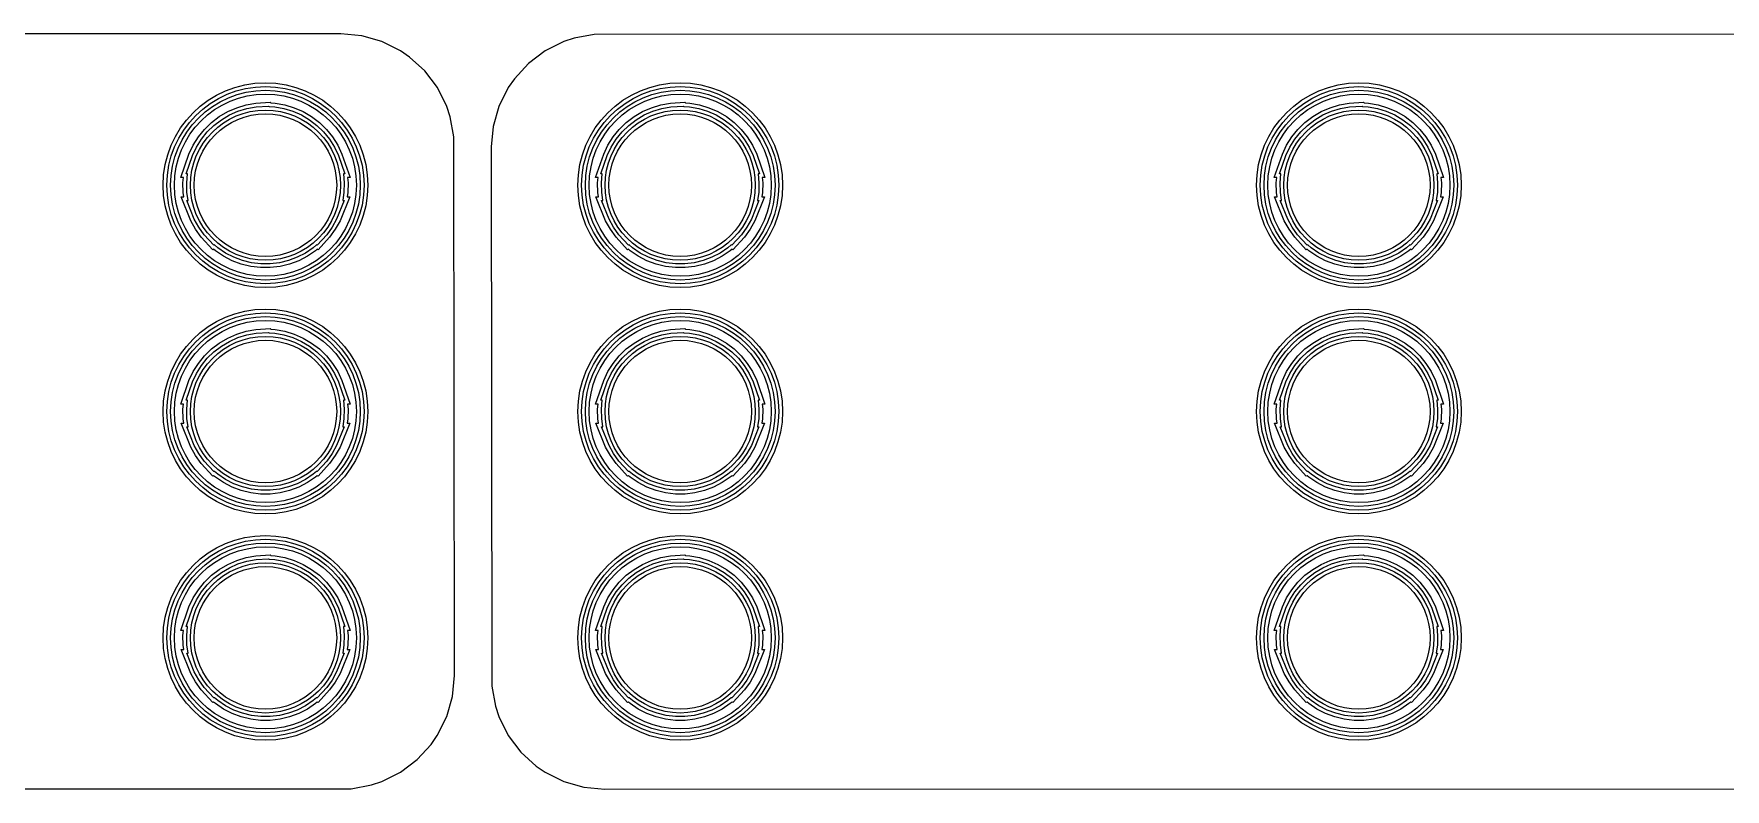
# Model space of a CAD drawing. Header units: millimetres. Extents: x -214 to 214, y -114 to 114.
# Drawn here: x -0.57 to 44.29, y 93.49 to 113.51 of the extents above; entities that cross this region are included whole.
import ezdxf

# ---------------------------------------------------------------- set-up
doc = ezdxf.new("R2010")
doc.units = ezdxf.units.MM
doc.layers.add('1', color=7, linetype='CONTINUOUS')

msp = doc.modelspace()

# ---------------------------------------------------------------- linework, layer by layer
at = {"layer": '1', "color": 0}
for p, q in [((7.573, 113.51), (-52.704, 113.497)), ((8.126, 113.458), (7.573, 113.51)), ((14.295, 113.497), (13.76, 113.398)), ((74.573, 113.51), (14.295, 113.497)), ((8.66, 113.306), (8.126, 113.458)), ((9.157, 113.058), (8.66, 113.306)), ((9.395, 112.896), (9.157, 113.058)), ((12.988, 113.059), (12.545, 112.725)), ((13.486, 113.306), (12.988, 113.059)), ((13.76, 113.398), (13.486, 113.306)), ((9.798, 112.527), (9.395, 112.896)), ((12.545, 112.725), (12.176, 112.322)), ((10.132, 112.084), (9.798, 112.527)), ((12.176, 112.322), (12.014, 112.084)), ((10.379, 111.586), (10.132, 112.084)), ((12.014, 112.084), (11.766, 111.587)), ((10.471, 111.312), (10.379, 111.586)), ((10.57, 110.777), (10.471, 111.312)), ((11.766, 111.587), (11.614, 111.053)), ((11.614, 111.053), (11.563, 110.514)), ((10.582, 96.499), (10.57, 110.777)), ((11.563, 110.514), (11.562, 110.513)), ((11.562, 110.513), (11.575, 96.222)), ((10.531, 95.946), (10.582, 96.499)), ((11.575, 96.222), (11.674, 95.687)), ((10.379, 95.412), (10.531, 95.946)), ((11.674, 95.687), (11.766, 95.413)), ((10.131, 94.915), (10.379, 95.412)), ((11.766, 95.413), (12.013, 94.915)), ((9.6, 94.274), (9.969, 94.677)), ((9.969, 94.677), (10.131, 94.915)), ((12.013, 94.915), (12.347, 94.472)), ((9.157, 93.94), (9.6, 94.274)), ((12.347, 94.472), (12.75, 94.103)), ((8.659, 93.693), (9.157, 93.94)), ((12.75, 94.103), (12.988, 93.941)), ((12.988, 93.941), (13.485, 93.693)), ((-52.427, 93.49), (7.85, 93.502)), ((7.85, 93.502), (8.385, 93.601)), ((8.385, 93.601), (8.659, 93.693)), ((13.485, 93.693), (14.019, 93.541)), ((14.019, 93.541), (14.571, 93.49)), ((14.571, 93.49), (74.85, 93.502))]:
    msp.add_line(p, q, dxfattribs=at)
at = {"layer": '1', "color": 1}
for p, q in [((4.142, 111.159), (4.348, 111.315)), ((4.348, 111.315), (4.572, 111.448)), ((4.404, 111.232), (4.618, 111.359)), ((4.572, 111.448), (4.81, 111.553)), ((4.618, 111.359), (4.844, 111.459)), ((4.81, 111.553), (5.059, 111.628)), ((4.844, 111.459), (5.082, 111.531)), ((5.059, 111.628), (5.314, 111.674)), ((5.082, 111.531), (5.326, 111.575)), ((5.314, 111.674), (5.696, 111.698)), ((5.326, 111.575), (5.657, 111.595)), ((5.657, 111.595), (5.667, 111.584)), ((5.667, 111.584), (5.819, 111.575)), ((5.696, 111.698), (5.713, 111.681)), ((5.713, 111.681), (5.831, 111.674)), ((5.819, 111.575), (6.063, 111.531)), ((5.831, 111.674), (6.086, 111.628)), ((6.063, 111.531), (6.301, 111.459)), ((6.086, 111.628), (6.335, 111.553)), ((6.301, 111.459), (6.527, 111.359)), ((6.335, 111.553), (6.573, 111.448)), ((6.527, 111.359), (6.741, 111.232)), ((6.573, 111.448), (6.797, 111.315)), ((6.797, 111.315), (7.003, 111.159)), ((15.142, 111.159), (15.348, 111.315)), ((15.348, 111.315), (15.572, 111.448)), ((15.404, 111.232), (15.618, 111.359)), ((15.572, 111.448), (15.81, 111.553)), ((15.618, 111.359), (15.844, 111.459)), ((15.81, 111.553), (16.059, 111.628)), ((15.844, 111.459), (16.082, 111.531)), ((16.059, 111.628), (16.314, 111.674)), ((16.082, 111.531), (16.326, 111.575)), ((16.314, 111.674), (16.696, 111.698)), ((16.326, 111.575), (16.657, 111.595)), ((16.657, 111.595), (16.667, 111.584)), ((16.667, 111.584), (16.819, 111.575)), ((16.696, 111.698), (16.713, 111.681)), ((16.713, 111.681), (16.831, 111.674)), ((16.819, 111.575), (17.063, 111.531)), ((16.831, 111.674), (17.086, 111.628)), ((17.063, 111.531), (17.301, 111.459)), ((17.086, 111.628), (17.335, 111.553)), ((17.301, 111.459), (17.527, 111.359)), ((17.335, 111.553), (17.573, 111.448)), ((17.527, 111.359), (17.741, 111.232)), ((17.573, 111.448), (17.797, 111.315)), ((17.797, 111.315), (18.003, 111.159)), ((33.142, 111.159), (33.348, 111.315)), ((33.348, 111.315), (33.572, 111.448)), ((33.404, 111.232), (33.618, 111.359)), ((33.572, 111.448), (33.81, 111.553)), ((33.618, 111.359), (33.844, 111.459)), ((33.81, 111.553), (34.059, 111.628)), ((33.844, 111.459), (34.082, 111.531)), ((34.059, 111.628), (34.314, 111.674)), ((34.082, 111.531), (34.326, 111.575)), ((34.314, 111.674), (34.696, 111.698)), ((34.326, 111.575), (34.657, 111.595)), ((34.657, 111.595), (34.667, 111.584)), ((34.667, 111.584), (34.819, 111.575)), ((34.696, 111.698), (34.713, 111.681)), ((34.713, 111.681), (34.831, 111.674)), ((34.819, 111.575), (35.063, 111.531)), ((34.831, 111.674), (35.086, 111.628)), ((35.063, 111.531), (35.301, 111.459)), ((35.086, 111.628), (35.335, 111.553)), ((35.301, 111.459), (35.527, 111.359)), ((35.335, 111.553), (35.573, 111.448)), ((35.527, 111.359), (35.741, 111.232)), ((35.573, 111.448), (35.797, 111.315)), ((35.797, 111.315), (36.003, 111.159)), ((3.793, 110.776), (3.956, 110.978)), ((3.874, 110.718), (4.03, 110.91)), ((3.956, 110.978), (4.142, 111.159)), ((4.03, 110.91), (4.207, 111.083)), ((4.207, 111.083), (4.404, 111.232)), ((6.741, 111.232), (6.938, 111.083)), ((6.938, 111.083), (7.115, 110.91)), ((7.003, 111.159), (7.189, 110.978)), ((7.115, 110.91), (7.271, 110.718)), ((7.189, 110.978), (7.352, 110.776)), ((14.793, 110.776), (14.956, 110.978)), ((14.874, 110.718), (15.03, 110.91)), ((14.956, 110.978), (15.142, 111.159)), ((15.03, 110.91), (15.207, 111.083)), ((15.207, 111.083), (15.404, 111.232)), ((17.741, 111.232), (17.938, 111.083)), ((17.938, 111.083), (18.115, 110.91)), ((18.003, 111.159), (18.189, 110.978)), ((18.115, 110.91), (18.271, 110.718)), ((18.189, 110.978), (18.352, 110.776)), ((32.793, 110.776), (32.956, 110.978)), ((32.874, 110.718), (33.03, 110.91)), ((32.956, 110.978), (33.142, 111.159)), ((33.03, 110.91), (33.207, 111.083)), ((33.207, 111.083), (33.404, 111.232)), ((35.741, 111.232), (35.938, 111.083)), ((35.938, 111.083), (36.115, 110.91)), ((36.003, 111.159), (36.189, 110.978)), ((36.115, 110.91), (36.271, 110.718)), ((36.189, 110.978), (36.352, 110.776)), ((3.543, 110.323), (3.655, 110.558)), ((3.635, 110.286), (3.743, 110.51)), ((3.655, 110.558), (3.793, 110.776)), ((3.743, 110.51), (3.874, 110.718)), ((7.271, 110.718), (7.402, 110.51)), ((7.352, 110.776), (7.49, 110.558)), ((7.402, 110.51), (7.51, 110.286)), ((7.49, 110.558), (7.602, 110.323)), ((14.543, 110.323), (14.655, 110.558)), ((14.635, 110.286), (14.743, 110.51)), ((14.655, 110.558), (14.793, 110.776)), ((14.743, 110.51), (14.874, 110.718)), ((18.271, 110.718), (18.402, 110.51)), ((18.352, 110.776), (18.49, 110.558)), ((18.402, 110.51), (18.51, 110.286)), ((18.49, 110.558), (18.602, 110.323)), ((32.543, 110.323), (32.655, 110.558)), ((32.635, 110.286), (32.743, 110.51)), ((32.655, 110.558), (32.793, 110.776)), ((32.743, 110.51), (32.874, 110.718)), ((36.271, 110.718), (36.402, 110.51)), ((36.352, 110.776), (36.49, 110.558)), ((36.402, 110.51), (36.51, 110.286)), ((36.49, 110.558), (36.602, 110.323)), ((3.33, 109.698), (3.543, 110.323)), ((3.47, 109.798), (3.635, 110.286)), ((7.51, 110.286), (7.675, 109.798)), ((7.602, 110.323), (7.815, 109.698)), ((14.33, 109.698), (14.543, 110.323)), ((14.47, 109.798), (14.635, 110.286)), ((18.51, 110.286), (18.675, 109.798)), ((18.602, 110.323), (18.815, 109.698)), ((32.33, 109.698), (32.543, 110.323)), ((32.47, 109.798), (32.635, 110.286)), ((36.51, 110.286), (36.675, 109.798)), ((36.602, 110.323), (36.815, 109.698)), ((3.395, 109.698), (3.33, 109.698)), ((3.383, 109.565), (3.395, 109.698)), ((3.391, 109.305), (3.383, 109.565)), ((3.504, 109.798), (3.47, 109.798)), ((3.483, 109.562), (3.504, 109.798)), ((3.49, 109.314), (3.483, 109.562)), ((7.675, 109.798), (7.641, 109.798)), ((7.641, 109.798), (7.662, 109.561)), ((7.662, 109.561), (7.655, 109.313)), ((7.815, 109.698), (7.75, 109.698)), ((7.75, 109.698), (7.762, 109.564)), ((7.762, 109.564), (7.754, 109.304)), ((14.395, 109.698), (14.33, 109.698)), ((14.383, 109.565), (14.395, 109.698)), ((14.391, 109.305), (14.383, 109.565)), ((14.504, 109.798), (14.47, 109.798)), ((14.483, 109.562), (14.504, 109.798)), ((14.49, 109.314), (14.483, 109.562)), ((18.675, 109.798), (18.641, 109.798)), ((18.641, 109.798), (18.662, 109.561)), ((18.662, 109.561), (18.655, 109.313)), ((18.815, 109.698), (18.75, 109.698)), ((18.75, 109.698), (18.762, 109.564)), ((18.762, 109.564), (18.754, 109.304)), ((32.395, 109.698), (32.33, 109.698)), ((32.383, 109.565), (32.395, 109.698)), ((32.391, 109.305), (32.383, 109.565)), ((32.504, 109.798), (32.47, 109.798)), ((32.483, 109.562), (32.504, 109.798)), ((32.49, 109.314), (32.483, 109.562)), ((36.675, 109.798), (36.641, 109.798)), ((36.641, 109.798), (36.662, 109.561)), ((36.662, 109.561), (36.655, 109.313)), ((36.815, 109.698), (36.75, 109.698)), ((36.75, 109.698), (36.762, 109.564)), ((36.762, 109.564), (36.754, 109.304)), ((3.595, 108.558), (3.337, 109.194)), ((3.337, 109.194), (3.407, 109.194)), ((3.407, 109.194), (3.391, 109.305)), ((3.685, 108.601), (3.485, 109.094)), ((3.485, 109.094), (3.523, 109.094)), ((3.523, 109.094), (3.49, 109.314)), ((7.66, 109.094), (7.46, 108.601)), ((7.808, 109.194), (7.55, 108.558)), ((7.655, 109.313), (7.622, 109.094)), ((7.622, 109.094), (7.66, 109.094)), ((7.754, 109.304), (7.738, 109.194)), ((7.738, 109.194), (7.808, 109.194)), ((14.595, 108.558), (14.337, 109.194)), ((14.337, 109.194), (14.407, 109.194)), ((14.407, 109.194), (14.391, 109.305)), ((14.685, 108.601), (14.485, 109.094)), ((14.485, 109.094), (14.523, 109.094)), ((14.523, 109.094), (14.49, 109.314)), ((18.66, 109.094), (18.46, 108.601)), ((18.808, 109.194), (18.55, 108.558)), ((18.655, 109.313), (18.622, 109.094)), ((18.622, 109.094), (18.66, 109.094)), ((18.754, 109.304), (18.738, 109.194)), ((18.738, 109.194), (18.808, 109.194)), ((32.595, 108.558), (32.337, 109.194)), ((32.337, 109.194), (32.407, 109.194)), ((32.407, 109.194), (32.391, 109.305)), ((32.685, 108.601), (32.485, 109.094)), ((32.485, 109.094), (32.523, 109.094)), ((32.523, 109.094), (32.49, 109.314)), ((36.66, 109.094), (36.46, 108.601)), ((36.808, 109.194), (36.55, 108.558)), ((36.655, 109.313), (36.622, 109.094)), ((36.622, 109.094), (36.66, 109.094)), ((36.754, 109.304), (36.738, 109.194)), ((36.738, 109.194), (36.808, 109.194)), ((3.804, 108.384), (3.685, 108.601)), ((7.46, 108.601), (7.339, 108.383)), ((14.804, 108.384), (14.685, 108.601)), ((18.46, 108.601), (18.339, 108.383)), ((32.804, 108.384), (32.685, 108.601)), ((36.46, 108.601), (36.339, 108.383)), ((3.72, 108.331), (3.595, 108.558)), ((3.87, 108.12), (3.72, 108.331)), ((3.948, 108.183), (3.804, 108.384)), ((4.173, 107.789), (3.87, 108.12)), ((4.201, 107.907), (3.948, 108.183)), ((7.196, 108.182), (6.944, 107.907)), ((7.274, 108.119), (6.972, 107.789)), ((7.339, 108.383), (7.196, 108.182)), ((7.424, 108.33), (7.274, 108.119)), ((7.55, 108.558), (7.424, 108.33)), ((14.72, 108.331), (14.595, 108.558)), ((14.87, 108.12), (14.72, 108.331)), ((14.948, 108.183), (14.804, 108.384)), ((15.173, 107.789), (14.87, 108.12)), ((15.201, 107.907), (14.948, 108.183)), ((18.196, 108.182), (17.944, 107.907)), ((18.274, 108.119), (17.972, 107.789)), ((18.339, 108.383), (18.196, 108.182)), ((18.424, 108.33), (18.274, 108.119)), ((18.55, 108.558), (18.424, 108.33)), ((32.72, 108.331), (32.595, 108.558)), ((32.87, 108.12), (32.72, 108.331)), ((32.948, 108.183), (32.804, 108.384)), ((33.173, 107.789), (32.87, 108.12)), ((33.201, 107.907), (32.948, 108.183)), ((36.196, 108.182), (35.944, 107.907)), ((36.274, 108.119), (35.972, 107.789)), ((36.339, 108.383), (36.196, 108.182)), ((36.424, 108.33), (36.274, 108.119)), ((36.55, 108.558), (36.424, 108.33)), ((4.198, 107.799), (4.173, 107.789)), ((4.245, 107.758), (4.198, 107.799)), ((4.218, 107.914), (4.201, 107.907)), ((4.306, 107.838), (4.218, 107.914)), ((4.458, 107.614), (4.245, 107.758)), ((4.509, 107.7), (4.306, 107.838)), ((4.731, 107.587), (4.509, 107.7)), ((6.636, 107.7), (6.414, 107.587)), ((6.839, 107.838), (6.636, 107.7)), ((6.9, 107.758), (6.687, 107.614)), ((6.927, 107.914), (6.839, 107.838)), ((6.947, 107.799), (6.9, 107.758)), ((6.944, 107.907), (6.927, 107.914)), ((6.972, 107.789), (6.947, 107.799)), ((15.198, 107.799), (15.173, 107.789)), ((15.245, 107.758), (15.198, 107.799)), ((15.218, 107.914), (15.201, 107.907)), ((15.306, 107.838), (15.218, 107.914)), ((15.458, 107.614), (15.245, 107.758)), ((15.509, 107.7), (15.306, 107.838)), ((15.731, 107.587), (15.509, 107.7)), ((17.636, 107.7), (17.414, 107.587)), ((17.839, 107.838), (17.636, 107.7)), ((17.9, 107.758), (17.687, 107.614)), ((17.927, 107.914), (17.839, 107.838)), ((17.947, 107.799), (17.9, 107.758)), ((17.944, 107.907), (17.927, 107.914)), ((17.972, 107.789), (17.947, 107.799)), ((33.198, 107.799), (33.173, 107.789)), ((33.245, 107.758), (33.198, 107.799)), ((33.218, 107.914), (33.201, 107.907)), ((33.306, 107.838), (33.218, 107.914)), ((33.458, 107.614), (33.245, 107.758)), ((33.509, 107.7), (33.306, 107.838)), ((33.731, 107.587), (33.509, 107.7)), ((35.636, 107.7), (35.414, 107.587)), ((35.839, 107.838), (35.636, 107.7)), ((35.9, 107.758), (35.687, 107.614)), ((35.927, 107.914), (35.839, 107.838)), ((35.947, 107.799), (35.9, 107.758)), ((35.944, 107.907), (35.927, 107.914)), ((35.972, 107.789), (35.947, 107.799)), ((4.691, 107.495), (4.458, 107.614)), ((4.932, 107.405), (4.691, 107.495)), ((4.961, 107.501), (4.731, 107.587)), ((5.185, 107.343), (4.932, 107.405)), ((5.203, 107.442), (4.961, 107.501)), ((5.444, 107.313), (5.185, 107.343)), ((5.449, 107.413), (5.203, 107.442)), ((5.701, 107.313), (5.444, 107.313)), ((5.696, 107.413), (5.449, 107.413)), ((5.942, 107.442), (5.696, 107.413)), ((5.96, 107.343), (5.701, 107.313)), ((6.184, 107.501), (5.942, 107.442)), ((6.213, 107.405), (5.96, 107.343)), ((6.414, 107.587), (6.184, 107.501)), ((6.454, 107.495), (6.213, 107.405)), ((6.687, 107.614), (6.454, 107.495)), ((15.691, 107.495), (15.458, 107.614)), ((15.932, 107.405), (15.691, 107.495)), ((15.961, 107.501), (15.731, 107.587)), ((16.185, 107.343), (15.932, 107.405)), ((16.203, 107.442), (15.961, 107.501)), ((16.444, 107.313), (16.185, 107.343)), ((16.449, 107.413), (16.203, 107.442)), ((16.701, 107.313), (16.444, 107.313)), ((16.696, 107.413), (16.449, 107.413)), ((16.942, 107.442), (16.696, 107.413)), ((16.96, 107.343), (16.701, 107.313)), ((17.184, 107.501), (16.942, 107.442)), ((17.213, 107.405), (16.96, 107.343)), ((17.414, 107.587), (17.184, 107.501)), ((17.454, 107.495), (17.213, 107.405)), ((17.687, 107.614), (17.454, 107.495)), ((33.691, 107.495), (33.458, 107.614)), ((33.932, 107.405), (33.691, 107.495)), ((33.961, 107.501), (33.731, 107.587)), ((34.185, 107.343), (33.932, 107.405)), ((34.203, 107.442), (33.961, 107.501)), ((34.444, 107.313), (34.185, 107.343)), ((34.449, 107.413), (34.203, 107.442)), ((34.701, 107.313), (34.444, 107.313)), ((34.696, 107.413), (34.449, 107.413)), ((34.942, 107.442), (34.696, 107.413)), ((34.96, 107.343), (34.701, 107.313)), ((35.184, 107.501), (34.942, 107.442)), ((35.213, 107.405), (34.96, 107.343)), ((35.414, 107.587), (35.184, 107.501)), ((35.454, 107.495), (35.213, 107.405)), ((35.687, 107.614), (35.454, 107.495)), ((4.348, 105.315), (4.572, 105.448)), ((4.572, 105.448), (4.81, 105.553)), ((4.618, 105.359), (4.844, 105.459)), ((4.81, 105.553), (5.059, 105.628)), ((4.844, 105.459), (5.082, 105.531)), ((5.059, 105.628), (5.314, 105.674)), ((5.082, 105.531), (5.326, 105.575)), ((5.314, 105.674), (5.696, 105.698)), ((5.326, 105.575), (5.657, 105.595)), ((5.657, 105.595), (5.667, 105.584)), ((5.667, 105.584), (5.819, 105.575)), ((5.696, 105.698), (5.713, 105.681)), ((5.713, 105.681), (5.831, 105.674)), ((5.819, 105.575), (6.063, 105.531)), ((5.831, 105.674), (6.086, 105.628)), ((6.063, 105.531), (6.301, 105.459)), ((6.086, 105.628), (6.335, 105.553)), ((6.301, 105.459), (6.527, 105.359)), ((6.335, 105.553), (6.573, 105.448)), ((6.573, 105.448), (6.797, 105.315)), ((15.348, 105.315), (15.572, 105.448)), ((15.572, 105.448), (15.81, 105.553)), ((15.618, 105.359), (15.844, 105.459)), ((15.81, 105.553), (16.059, 105.628)), ((15.844, 105.459), (16.082, 105.531)), ((16.059, 105.628), (16.314, 105.674)), ((16.082, 105.531), (16.326, 105.575)), ((16.314, 105.674), (16.696, 105.698)), ((16.326, 105.575), (16.657, 105.595)), ((16.657, 105.595), (16.667, 105.584)), ((16.667, 105.584), (16.819, 105.575)), ((16.696, 105.698), (16.713, 105.681)), ((16.713, 105.681), (16.831, 105.674)), ((16.819, 105.575), (17.063, 105.531)), ((16.831, 105.674), (17.086, 105.628)), ((17.063, 105.531), (17.301, 105.459)), ((17.086, 105.628), (17.335, 105.553)), ((17.301, 105.459), (17.527, 105.359)), ((17.335, 105.553), (17.573, 105.448)), ((17.573, 105.448), (17.797, 105.315)), ((33.348, 105.315), (33.572, 105.448)), ((33.572, 105.448), (33.81, 105.553)), ((33.618, 105.359), (33.844, 105.459)), ((33.81, 105.553), (34.059, 105.628)), ((33.844, 105.459), (34.082, 105.531)), ((34.059, 105.628), (34.314, 105.674)), ((34.082, 105.531), (34.326, 105.575)), ((34.314, 105.674), (34.697, 105.698)), ((34.326, 105.575), (34.658, 105.595)), ((34.658, 105.595), (34.669, 105.584)), ((34.669, 105.584), (34.819, 105.575)), ((34.697, 105.698), (34.714, 105.681)), ((34.714, 105.681), (34.831, 105.674)), ((34.819, 105.575), (35.063, 105.531)), ((34.831, 105.674), (35.086, 105.628)), ((35.063, 105.531), (35.301, 105.459)), ((35.086, 105.628), (35.335, 105.553)), ((35.301, 105.459), (35.527, 105.359)), ((35.335, 105.553), (35.573, 105.448)), ((35.573, 105.448), (35.797, 105.315)), ((3.793, 104.776), (3.956, 104.978)), ((3.956, 104.978), (4.142, 105.159)), ((4.03, 104.91), (4.207, 105.083)), ((4.142, 105.159), (4.348, 105.315)), ((4.207, 105.083), (4.404, 105.232)), ((4.404, 105.232), (4.618, 105.359)), ((6.527, 105.359), (6.741, 105.232)), ((6.741, 105.232), (6.938, 105.083)), ((6.797, 105.315), (7.003, 105.159)), ((6.938, 105.083), (7.115, 104.91)), ((7.003, 105.159), (7.189, 104.978)), ((7.189, 104.978), (7.352, 104.776)), ((14.793, 104.776), (14.956, 104.978)), ((14.956, 104.978), (15.142, 105.159)), ((15.03, 104.91), (15.207, 105.083)), ((15.142, 105.159), (15.348, 105.315)), ((15.207, 105.083), (15.404, 105.232)), ((15.404, 105.232), (15.618, 105.359)), ((17.527, 105.359), (17.741, 105.232)), ((17.741, 105.232), (17.938, 105.083)), ((17.797, 105.315), (18.003, 105.159)), ((17.938, 105.083), (18.115, 104.91)), ((18.003, 105.159), (18.189, 104.978)), ((18.189, 104.978), (18.352, 104.776)), ((32.793, 104.776), (32.956, 104.978)), ((32.956, 104.978), (33.142, 105.159)), ((33.03, 104.91), (33.207, 105.083)), ((33.142, 105.159), (33.348, 105.315)), ((33.207, 105.083), (33.404, 105.232)), ((33.404, 105.232), (33.618, 105.359)), ((35.527, 105.359), (35.741, 105.232)), ((35.741, 105.232), (35.938, 105.083)), ((35.797, 105.315), (36.003, 105.159)), ((35.938, 105.083), (36.115, 104.91)), ((36.003, 105.159), (36.189, 104.978)), ((36.189, 104.978), (36.352, 104.776)), ((3.543, 104.323), (3.655, 104.558)), ((3.655, 104.558), (3.793, 104.776)), ((3.743, 104.51), (3.874, 104.718)), ((3.874, 104.718), (4.03, 104.91)), ((7.115, 104.91), (7.271, 104.718)), ((7.271, 104.718), (7.402, 104.51)), ((7.352, 104.776), (7.49, 104.558)), ((7.49, 104.558), (7.602, 104.323)), ((14.543, 104.323), (14.655, 104.558)), ((14.655, 104.558), (14.793, 104.776)), ((14.743, 104.51), (14.874, 104.718)), ((14.874, 104.718), (15.03, 104.91)), ((18.115, 104.91), (18.271, 104.718)), ((18.271, 104.718), (18.402, 104.51)), ((18.352, 104.776), (18.49, 104.558)), ((18.49, 104.558), (18.602, 104.323)), ((32.543, 104.323), (32.655, 104.558)), ((32.655, 104.558), (32.793, 104.776)), ((32.743, 104.51), (32.874, 104.718)), ((32.874, 104.718), (33.03, 104.91)), ((36.115, 104.91), (36.271, 104.718)), ((36.271, 104.718), (36.402, 104.51)), ((36.352, 104.776), (36.49, 104.558)), ((36.49, 104.558), (36.602, 104.323)), ((3.33, 103.698), (3.543, 104.323)), ((3.47, 103.798), (3.635, 104.286)), ((3.635, 104.286), (3.743, 104.51)), ((7.402, 104.51), (7.51, 104.286)), ((7.51, 104.286), (7.675, 103.798)), ((7.602, 104.323), (7.815, 103.698)), ((14.33, 103.698), (14.543, 104.323)), ((14.47, 103.798), (14.635, 104.286)), ((14.635, 104.286), (14.743, 104.51)), ((18.402, 104.51), (18.51, 104.286)), ((18.51, 104.286), (18.675, 103.798)), ((18.602, 104.323), (18.815, 103.698)), ((32.33, 103.698), (32.543, 104.323)), ((32.47, 103.798), (32.635, 104.286)), ((32.635, 104.286), (32.743, 104.51)), ((36.402, 104.51), (36.51, 104.286)), ((36.51, 104.286), (36.675, 103.798)), ((36.602, 104.323), (36.815, 103.698)), ((3.395, 103.698), (3.33, 103.698)), ((3.383, 103.565), (3.395, 103.698)), ((3.504, 103.798), (3.47, 103.798)), ((3.483, 103.562), (3.504, 103.798)), ((7.675, 103.798), (7.641, 103.798)), ((7.641, 103.798), (7.662, 103.561)), ((7.815, 103.698), (7.75, 103.698)), ((7.75, 103.698), (7.762, 103.564)), ((14.395, 103.698), (14.33, 103.698)), ((14.383, 103.565), (14.395, 103.698)), ((14.504, 103.798), (14.47, 103.798)), ((14.483, 103.562), (14.504, 103.798)), ((18.675, 103.798), (18.641, 103.798)), ((18.641, 103.798), (18.662, 103.561)), ((18.815, 103.698), (18.75, 103.698)), ((18.75, 103.698), (18.762, 103.564)), ((32.395, 103.698), (32.33, 103.698)), ((32.383, 103.565), (32.395, 103.698)), ((32.504, 103.798), (32.47, 103.798)), ((32.483, 103.562), (32.504, 103.798)), ((36.675, 103.798), (36.641, 103.798)), ((36.641, 103.798), (36.662, 103.561)), ((36.815, 103.698), (36.75, 103.698)), ((36.75, 103.698), (36.762, 103.564)), ((3.595, 102.558), (3.337, 103.194)), ((3.337, 103.194), (3.407, 103.194)), ((3.391, 103.305), (3.383, 103.565)), ((3.407, 103.194), (3.391, 103.305)), ((3.49, 103.314), (3.483, 103.562)), ((3.523, 103.094), (3.49, 103.314)), ((7.808, 103.194), (7.55, 102.558)), ((7.655, 103.313), (7.622, 103.094)), ((7.662, 103.561), (7.655, 103.313)), ((7.754, 103.304), (7.738, 103.194)), ((7.738, 103.194), (7.808, 103.194)), ((7.762, 103.564), (7.754, 103.304)), ((14.595, 102.558), (14.337, 103.194)), ((14.337, 103.194), (14.407, 103.194)), ((14.391, 103.305), (14.383, 103.565)), ((14.407, 103.194), (14.391, 103.305)), ((14.49, 103.314), (14.483, 103.562)), ((14.523, 103.094), (14.49, 103.314)), ((18.808, 103.194), (18.55, 102.558)), ((18.655, 103.313), (18.622, 103.094)), ((18.662, 103.561), (18.655, 103.313)), ((18.754, 103.304), (18.738, 103.194)), ((18.738, 103.194), (18.808, 103.194)), ((18.762, 103.564), (18.754, 103.304)), ((32.595, 102.558), (32.337, 103.194)), ((32.337, 103.194), (32.407, 103.194)), ((32.391, 103.305), (32.383, 103.565)), ((32.407, 103.194), (32.391, 103.305)), ((32.49, 103.314), (32.483, 103.562)), ((32.523, 103.094), (32.49, 103.314)), ((36.808, 103.194), (36.55, 102.558)), ((36.655, 103.313), (36.622, 103.094)), ((36.662, 103.561), (36.655, 103.313)), ((36.754, 103.304), (36.738, 103.194)), ((36.738, 103.194), (36.808, 103.194)), ((36.762, 103.564), (36.754, 103.304)), ((3.685, 102.601), (3.485, 103.094)), ((3.485, 103.094), (3.523, 103.094)), ((7.66, 103.094), (7.46, 102.601)), ((7.622, 103.094), (7.66, 103.094)), ((14.685, 102.601), (14.485, 103.094)), ((14.485, 103.094), (14.523, 103.094)), ((18.66, 103.094), (18.46, 102.601)), ((18.622, 103.094), (18.66, 103.094)), ((32.685, 102.601), (32.485, 103.094)), ((32.485, 103.094), (32.523, 103.094)), ((36.66, 103.094), (36.46, 102.601)), ((36.622, 103.094), (36.66, 103.094)), ((3.72, 102.331), (3.595, 102.558)), ((3.804, 102.384), (3.685, 102.601)), ((3.87, 102.12), (3.72, 102.331)), ((3.948, 102.183), (3.804, 102.384)), ((7.339, 102.383), (7.196, 102.182)), ((7.424, 102.33), (7.274, 102.119)), ((7.46, 102.601), (7.339, 102.383)), ((7.55, 102.558), (7.424, 102.33)), ((14.72, 102.331), (14.595, 102.558)), ((14.804, 102.384), (14.685, 102.601)), ((14.87, 102.12), (14.72, 102.331)), ((14.948, 102.183), (14.804, 102.384)), ((18.339, 102.383), (18.196, 102.182)), ((18.424, 102.33), (18.274, 102.119)), ((18.46, 102.601), (18.339, 102.383)), ((18.55, 102.558), (18.424, 102.33)), ((32.72, 102.331), (32.595, 102.558)), ((32.804, 102.384), (32.685, 102.601)), ((32.87, 102.12), (32.72, 102.331)), ((32.948, 102.183), (32.804, 102.384)), ((36.339, 102.383), (36.196, 102.182)), ((36.424, 102.33), (36.274, 102.119)), ((36.46, 102.601), (36.339, 102.383)), ((36.55, 102.558), (36.424, 102.33)), ((4.173, 101.789), (3.87, 102.12)), ((4.201, 101.907), (3.948, 102.183)), ((4.218, 101.914), (4.201, 101.907)), ((4.306, 101.838), (4.218, 101.914)), ((4.509, 101.7), (4.306, 101.838)), ((6.839, 101.838), (6.636, 101.7)), ((6.927, 101.914), (6.839, 101.838)), ((6.944, 101.907), (6.927, 101.914)), ((7.196, 102.182), (6.944, 101.907)), ((7.274, 102.119), (6.972, 101.789)), ((15.173, 101.789), (14.87, 102.12)), ((15.201, 101.907), (14.948, 102.183)), ((15.218, 101.914), (15.201, 101.907)), ((15.306, 101.838), (15.218, 101.914)), ((15.509, 101.7), (15.306, 101.838)), ((17.839, 101.838), (17.636, 101.7)), ((17.927, 101.914), (17.839, 101.838)), ((17.944, 101.907), (17.927, 101.914)), ((18.196, 102.182), (17.944, 101.907)), ((18.274, 102.119), (17.972, 101.789)), ((33.173, 101.789), (32.87, 102.12)), ((33.201, 101.907), (32.948, 102.183)), ((33.218, 101.914), (33.201, 101.907)), ((33.306, 101.838), (33.218, 101.914)), ((33.509, 101.7), (33.306, 101.838)), ((35.839, 101.838), (35.636, 101.7)), ((35.927, 101.914), (35.839, 101.838)), ((35.944, 101.907), (35.927, 101.914)), ((36.196, 102.182), (35.944, 101.907)), ((36.274, 102.119), (35.972, 101.789)), ((4.198, 101.799), (4.173, 101.789)), ((4.245, 101.758), (4.198, 101.799)), ((4.458, 101.614), (4.245, 101.758)), ((4.691, 101.495), (4.458, 101.614)), ((4.731, 101.587), (4.509, 101.7)), ((4.932, 101.405), (4.691, 101.495)), ((4.961, 101.501), (4.731, 101.587)), ((5.185, 101.343), (4.932, 101.405)), ((5.203, 101.442), (4.961, 101.501)), ((5.449, 101.413), (5.203, 101.442)), ((5.696, 101.413), (5.449, 101.413)), ((5.942, 101.442), (5.696, 101.413)), ((6.184, 101.501), (5.942, 101.442)), ((6.213, 101.405), (5.96, 101.343)), ((6.414, 101.587), (6.184, 101.501)), ((6.454, 101.495), (6.213, 101.405)), ((6.636, 101.7), (6.414, 101.587)), ((6.687, 101.614), (6.454, 101.495)), ((6.9, 101.758), (6.687, 101.614)), ((6.947, 101.799), (6.9, 101.758)), ((6.972, 101.789), (6.947, 101.799)), ((15.198, 101.799), (15.173, 101.789)), ((15.245, 101.758), (15.198, 101.799)), ((15.458, 101.614), (15.245, 101.758)), ((15.691, 101.495), (15.458, 101.614)), ((15.731, 101.587), (15.509, 101.7)), ((15.932, 101.405), (15.691, 101.495)), ((15.961, 101.501), (15.731, 101.587)), ((16.185, 101.343), (15.932, 101.405)), ((16.203, 101.442), (15.961, 101.501)), ((16.449, 101.413), (16.203, 101.442)), ((16.696, 101.413), (16.449, 101.413)), ((16.942, 101.442), (16.696, 101.413)), ((17.184, 101.501), (16.942, 101.442)), ((17.213, 101.405), (16.96, 101.343)), ((17.414, 101.587), (17.184, 101.501)), ((17.454, 101.495), (17.213, 101.405)), ((17.636, 101.7), (17.414, 101.587)), ((17.687, 101.614), (17.454, 101.495)), ((17.9, 101.758), (17.687, 101.614)), ((17.947, 101.799), (17.9, 101.758)), ((17.972, 101.789), (17.947, 101.799)), ((33.198, 101.799), (33.173, 101.789)), ((33.245, 101.758), (33.198, 101.799)), ((33.458, 101.614), (33.245, 101.758)), ((33.691, 101.495), (33.458, 101.614)), ((33.731, 101.587), (33.509, 101.7)), ((33.932, 101.405), (33.691, 101.495)), ((33.961, 101.501), (33.731, 101.587)), ((34.185, 101.343), (33.932, 101.405)), ((34.203, 101.442), (33.961, 101.501)), ((34.449, 101.413), (34.203, 101.442)), ((34.696, 101.413), (34.449, 101.413)), ((34.942, 101.442), (34.696, 101.413)), ((35.184, 101.501), (34.942, 101.442)), ((35.213, 101.405), (34.96, 101.343)), ((35.414, 101.587), (35.184, 101.501)), ((35.454, 101.495), (35.213, 101.405)), ((35.636, 101.7), (35.414, 101.587)), ((35.687, 101.614), (35.454, 101.495)), ((35.9, 101.758), (35.687, 101.614)), ((35.947, 101.799), (35.9, 101.758)), ((35.972, 101.789), (35.947, 101.799)), ((5.444, 101.313), (5.185, 101.343)), ((5.701, 101.313), (5.444, 101.313)), ((5.96, 101.343), (5.701, 101.313)), ((16.444, 101.313), (16.185, 101.343)), ((16.701, 101.313), (16.444, 101.313)), ((16.96, 101.343), (16.701, 101.313)), ((34.444, 101.313), (34.185, 101.343)), ((34.701, 101.313), (34.444, 101.313)), ((34.96, 101.343), (34.701, 101.313)), ((4.81, 99.553), (5.059, 99.628)), ((5.059, 99.628), (5.314, 99.674)), ((5.314, 99.674), (5.696, 99.698)), ((5.326, 99.575), (5.657, 99.595)), ((5.657, 99.595), (5.667, 99.584)), ((5.696, 99.698), (5.713, 99.681)), ((5.713, 99.681), (5.831, 99.674)), ((5.831, 99.674), (6.086, 99.628)), ((6.086, 99.628), (6.335, 99.553)), ((15.81, 99.553), (16.059, 99.628)), ((16.059, 99.628), (16.314, 99.674)), ((16.314, 99.674), (16.696, 99.698)), ((16.326, 99.575), (16.657, 99.595)), ((16.657, 99.595), (16.667, 99.584)), ((16.696, 99.698), (16.713, 99.681)), ((16.713, 99.681), (16.831, 99.674)), ((16.831, 99.674), (17.086, 99.628)), ((17.086, 99.628), (17.335, 99.553)), ((33.81, 99.553), (34.059, 99.628)), ((34.059, 99.628), (34.314, 99.674)), ((34.314, 99.674), (34.697, 99.698)), ((34.326, 99.575), (34.658, 99.595)), ((34.658, 99.595), (34.669, 99.584)), ((34.697, 99.698), (34.714, 99.681)), ((34.714, 99.681), (34.831, 99.674)), ((34.831, 99.674), (35.086, 99.628)), ((35.086, 99.628), (35.335, 99.553)), ((3.956, 98.978), (4.142, 99.159)), ((4.142, 99.159), (4.348, 99.315)), ((4.207, 99.083), (4.404, 99.232)), ((4.348, 99.315), (4.572, 99.448)), ((4.404, 99.232), (4.618, 99.359)), ((4.572, 99.448), (4.81, 99.553)), ((4.618, 99.359), (4.844, 99.459)), ((4.844, 99.459), (5.082, 99.531)), ((5.082, 99.531), (5.326, 99.575)), ((5.667, 99.584), (5.819, 99.575)), ((5.819, 99.575), (6.063, 99.531)), ((6.063, 99.531), (6.301, 99.459)), ((6.301, 99.459), (6.527, 99.359)), ((6.335, 99.553), (6.573, 99.448)), ((6.527, 99.359), (6.741, 99.232)), ((6.573, 99.448), (6.797, 99.315)), ((6.741, 99.232), (6.938, 99.083)), ((6.797, 99.315), (7.003, 99.159)), ((7.003, 99.159), (7.189, 98.978)), ((14.956, 98.978), (15.142, 99.159)), ((15.142, 99.159), (15.348, 99.315)), ((15.207, 99.083), (15.404, 99.232)), ((15.348, 99.315), (15.572, 99.448)), ((15.404, 99.232), (15.618, 99.359)), ((15.572, 99.448), (15.81, 99.553)), ((15.618, 99.359), (15.844, 99.459)), ((15.844, 99.459), (16.082, 99.531)), ((16.082, 99.531), (16.326, 99.575)), ((16.667, 99.584), (16.819, 99.575)), ((16.819, 99.575), (17.063, 99.531)), ((17.063, 99.531), (17.301, 99.459)), ((17.301, 99.459), (17.527, 99.359)), ((17.335, 99.553), (17.573, 99.448)), ((17.527, 99.359), (17.741, 99.232)), ((17.573, 99.448), (17.797, 99.315)), ((17.741, 99.232), (17.938, 99.083)), ((17.797, 99.315), (18.003, 99.159)), ((18.003, 99.159), (18.189, 98.978)), ((32.956, 98.978), (33.142, 99.159)), ((33.142, 99.159), (33.348, 99.315)), ((33.207, 99.083), (33.404, 99.232)), ((33.348, 99.315), (33.572, 99.448)), ((33.404, 99.232), (33.618, 99.359)), ((33.572, 99.448), (33.81, 99.553)), ((33.618, 99.359), (33.844, 99.459)), ((33.844, 99.459), (34.082, 99.531)), ((34.082, 99.531), (34.326, 99.575)), ((34.669, 99.584), (34.819, 99.575)), ((34.819, 99.575), (35.063, 99.531)), ((35.063, 99.531), (35.301, 99.459)), ((35.301, 99.459), (35.527, 99.359)), ((35.335, 99.553), (35.573, 99.448)), ((35.527, 99.359), (35.741, 99.232)), ((35.573, 99.448), (35.797, 99.315)), ((35.741, 99.232), (35.938, 99.083)), ((35.797, 99.315), (36.003, 99.159)), ((36.003, 99.159), (36.189, 98.978)), ((3.655, 98.558), (3.793, 98.776)), ((3.743, 98.51), (3.874, 98.718)), ((3.793, 98.776), (3.956, 98.978)), ((3.874, 98.718), (4.03, 98.91)), ((4.03, 98.91), (4.207, 99.083)), ((6.938, 99.083), (7.115, 98.91)), ((7.115, 98.91), (7.271, 98.718)), ((7.189, 98.978), (7.352, 98.776)), ((7.271, 98.718), (7.402, 98.51)), ((7.352, 98.776), (7.49, 98.558)), ((14.655, 98.558), (14.793, 98.776)), ((14.743, 98.51), (14.874, 98.718)), ((14.793, 98.776), (14.956, 98.978)), ((14.874, 98.718), (15.03, 98.91)), ((15.03, 98.91), (15.207, 99.083)), ((17.938, 99.083), (18.115, 98.91)), ((18.115, 98.91), (18.271, 98.718)), ((18.189, 98.978), (18.352, 98.776)), ((18.271, 98.718), (18.402, 98.51)), ((18.352, 98.776), (18.49, 98.558)), ((32.655, 98.558), (32.793, 98.776)), ((32.743, 98.51), (32.874, 98.718)), ((32.793, 98.776), (32.956, 98.978)), ((32.874, 98.718), (33.03, 98.91)), ((33.03, 98.91), (33.207, 99.083)), ((35.938, 99.083), (36.115, 98.91)), ((36.115, 98.91), (36.271, 98.718)), ((36.189, 98.978), (36.352, 98.776)), ((36.271, 98.718), (36.402, 98.51)), ((36.352, 98.776), (36.49, 98.558)), ((3.33, 97.698), (3.543, 98.323)), ((3.47, 97.798), (3.635, 98.286)), ((3.543, 98.323), (3.655, 98.558)), ((3.635, 98.286), (3.743, 98.51)), ((7.402, 98.51), (7.51, 98.286)), ((7.49, 98.558), (7.602, 98.323)), ((7.51, 98.286), (7.675, 97.798)), ((7.602, 98.323), (7.815, 97.698)), ((14.33, 97.698), (14.543, 98.323)), ((14.47, 97.798), (14.635, 98.286)), ((14.543, 98.323), (14.655, 98.558)), ((14.635, 98.286), (14.743, 98.51)), ((18.402, 98.51), (18.51, 98.286)), ((18.49, 98.558), (18.602, 98.323)), ((18.51, 98.286), (18.675, 97.798)), ((18.602, 98.323), (18.815, 97.698)), ((32.33, 97.698), (32.543, 98.323)), ((32.47, 97.798), (32.635, 98.286)), ((32.543, 98.323), (32.655, 98.558)), ((32.635, 98.286), (32.743, 98.51)), ((36.402, 98.51), (36.51, 98.286)), ((36.49, 98.558), (36.602, 98.323)), ((36.51, 98.286), (36.675, 97.798)), ((36.602, 98.323), (36.815, 97.698)), ((3.504, 97.798), (3.47, 97.798)), ((3.483, 97.562), (3.504, 97.798)), ((7.675, 97.798), (7.641, 97.798)), ((7.641, 97.798), (7.662, 97.561)), ((14.504, 97.798), (14.47, 97.798)), ((14.483, 97.562), (14.504, 97.798)), ((18.675, 97.798), (18.641, 97.798)), ((18.641, 97.798), (18.662, 97.561)), ((32.504, 97.798), (32.47, 97.798)), ((32.483, 97.562), (32.504, 97.798)), ((36.675, 97.798), (36.641, 97.798)), ((36.641, 97.798), (36.662, 97.561)), ((3.395, 97.698), (3.33, 97.698)), ((3.383, 97.565), (3.395, 97.698)), ((3.391, 97.305), (3.383, 97.565)), ((3.49, 97.314), (3.483, 97.562)), ((7.662, 97.561), (7.655, 97.313)), ((7.815, 97.698), (7.75, 97.698)), ((7.75, 97.698), (7.762, 97.564)), ((7.762, 97.564), (7.754, 97.304)), ((14.395, 97.698), (14.33, 97.698)), ((14.383, 97.565), (14.395, 97.698)), ((14.391, 97.305), (14.383, 97.565)), ((14.49, 97.314), (14.483, 97.562)), ((18.662, 97.561), (18.655, 97.313)), ((18.815, 97.698), (18.75, 97.698)), ((18.75, 97.698), (18.762, 97.564)), ((18.762, 97.564), (18.754, 97.304)), ((32.395, 97.698), (32.33, 97.698)), ((32.383, 97.565), (32.395, 97.698)), ((32.391, 97.305), (32.383, 97.565)), ((32.49, 97.314), (32.483, 97.562)), ((36.662, 97.561), (36.655, 97.313)), ((36.815, 97.698), (36.75, 97.698)), ((36.75, 97.698), (36.762, 97.564)), ((36.762, 97.564), (36.754, 97.304)), ((3.595, 96.558), (3.337, 97.194)), ((3.337, 97.194), (3.407, 97.194)), ((3.407, 97.194), (3.391, 97.305)), ((3.685, 96.601), (3.485, 97.094)), ((3.485, 97.094), (3.523, 97.094)), ((3.523, 97.094), (3.49, 97.314)), ((7.66, 97.094), (7.46, 96.601)), ((7.808, 97.194), (7.55, 96.558)), ((7.655, 97.313), (7.622, 97.094)), ((7.622, 97.094), (7.66, 97.094)), ((7.754, 97.304), (7.738, 97.194)), ((7.738, 97.194), (7.808, 97.194)), ((14.595, 96.558), (14.337, 97.194)), ((14.337, 97.194), (14.407, 97.194)), ((14.407, 97.194), (14.391, 97.305)), ((14.685, 96.601), (14.485, 97.094)), ((14.485, 97.094), (14.523, 97.094)), ((14.523, 97.094), (14.49, 97.314)), ((18.66, 97.094), (18.46, 96.601)), ((18.808, 97.194), (18.55, 96.558)), ((18.655, 97.313), (18.622, 97.094)), ((18.622, 97.094), (18.66, 97.094)), ((18.754, 97.304), (18.738, 97.194)), ((18.738, 97.194), (18.808, 97.194)), ((32.595, 96.558), (32.337, 97.194)), ((32.337, 97.194), (32.407, 97.194)), ((32.407, 97.194), (32.391, 97.305)), ((32.685, 96.601), (32.485, 97.094)), ((32.485, 97.094), (32.523, 97.094)), ((32.523, 97.094), (32.49, 97.314)), ((36.66, 97.094), (36.46, 96.601)), ((36.808, 97.194), (36.55, 96.558)), ((36.655, 97.313), (36.622, 97.094)), ((36.622, 97.094), (36.66, 97.094)), ((36.754, 97.304), (36.738, 97.194)), ((36.738, 97.194), (36.808, 97.194)), ((3.72, 96.331), (3.595, 96.558)), ((3.804, 96.384), (3.685, 96.601)), ((7.46, 96.601), (7.339, 96.383)), ((7.55, 96.558), (7.424, 96.33)), ((14.72, 96.331), (14.595, 96.558)), ((14.804, 96.384), (14.685, 96.601)), ((18.46, 96.601), (18.339, 96.383)), ((18.55, 96.558), (18.424, 96.33)), ((32.72, 96.331), (32.595, 96.558)), ((32.804, 96.384), (32.685, 96.601)), ((36.46, 96.601), (36.339, 96.383)), ((36.55, 96.558), (36.424, 96.33)), ((3.87, 96.12), (3.72, 96.331)), ((3.948, 96.183), (3.804, 96.384)), ((4.173, 95.789), (3.87, 96.12)), ((4.201, 95.907), (3.948, 96.183)), ((7.196, 96.182), (6.944, 95.907)), ((7.274, 96.119), (6.972, 95.789)), ((7.339, 96.383), (7.196, 96.182)), ((7.424, 96.33), (7.274, 96.119)), ((14.87, 96.12), (14.72, 96.331)), ((14.948, 96.183), (14.804, 96.384)), ((15.173, 95.789), (14.87, 96.12)), ((15.201, 95.907), (14.948, 96.183)), ((18.196, 96.182), (17.944, 95.907)), ((18.274, 96.119), (17.972, 95.789)), ((18.339, 96.383), (18.196, 96.182)), ((18.424, 96.33), (18.274, 96.119)), ((32.87, 96.12), (32.72, 96.331)), ((32.948, 96.183), (32.804, 96.384)), ((33.173, 95.789), (32.87, 96.12)), ((33.201, 95.907), (32.948, 96.183)), ((36.196, 96.182), (35.944, 95.907)), ((36.274, 96.119), (35.972, 95.789)), ((36.339, 96.383), (36.196, 96.182)), ((36.424, 96.33), (36.274, 96.119)), ((4.198, 95.799), (4.173, 95.789)), ((4.245, 95.758), (4.198, 95.799)), ((4.218, 95.914), (4.201, 95.907)), ((4.306, 95.838), (4.218, 95.914)), ((4.458, 95.614), (4.245, 95.758)), ((4.509, 95.7), (4.306, 95.838)), ((4.691, 95.495), (4.458, 95.614)), ((4.731, 95.587), (4.509, 95.7)), ((4.961, 95.501), (4.731, 95.587)), ((6.414, 95.587), (6.184, 95.501)), ((6.636, 95.7), (6.414, 95.587)), ((6.687, 95.614), (6.454, 95.495)), ((6.839, 95.838), (6.636, 95.7)), ((6.9, 95.758), (6.687, 95.614)), ((6.927, 95.914), (6.839, 95.838)), ((6.947, 95.799), (6.9, 95.758)), ((6.944, 95.907), (6.927, 95.914)), ((6.972, 95.789), (6.947, 95.799)), ((15.198, 95.799), (15.173, 95.789)), ((15.245, 95.758), (15.198, 95.799)), ((15.218, 95.914), (15.201, 95.907)), ((15.306, 95.838), (15.218, 95.914)), ((15.458, 95.614), (15.245, 95.758)), ((15.509, 95.7), (15.306, 95.838)), ((15.691, 95.495), (15.458, 95.614)), ((15.731, 95.587), (15.509, 95.7)), ((15.961, 95.501), (15.731, 95.587)), ((17.414, 95.587), (17.184, 95.501)), ((17.636, 95.7), (17.414, 95.587)), ((17.687, 95.614), (17.454, 95.495)), ((17.839, 95.838), (17.636, 95.7)), ((17.9, 95.758), (17.687, 95.614)), ((17.927, 95.914), (17.839, 95.838)), ((17.947, 95.799), (17.9, 95.758)), ((17.944, 95.907), (17.927, 95.914)), ((17.972, 95.789), (17.947, 95.799)), ((33.198, 95.799), (33.173, 95.789)), ((33.245, 95.758), (33.198, 95.799)), ((33.218, 95.914), (33.201, 95.907)), ((33.306, 95.838), (33.218, 95.914)), ((33.458, 95.614), (33.245, 95.758)), ((33.509, 95.7), (33.306, 95.838)), ((33.691, 95.495), (33.458, 95.614)), ((33.731, 95.587), (33.509, 95.7)), ((33.961, 95.501), (33.731, 95.587)), ((35.414, 95.587), (35.184, 95.501)), ((35.636, 95.7), (35.414, 95.587)), ((35.687, 95.614), (35.454, 95.495)), ((35.839, 95.838), (35.636, 95.7)), ((35.9, 95.758), (35.687, 95.614)), ((35.927, 95.914), (35.839, 95.838)), ((35.947, 95.799), (35.9, 95.758)), ((35.944, 95.907), (35.927, 95.914)), ((35.972, 95.789), (35.947, 95.799)), ((4.932, 95.405), (4.691, 95.495)), ((5.185, 95.343), (4.932, 95.405)), ((5.203, 95.442), (4.961, 95.501)), ((5.444, 95.313), (5.185, 95.343)), ((5.449, 95.413), (5.203, 95.442)), ((5.701, 95.313), (5.444, 95.313)), ((5.696, 95.413), (5.449, 95.413)), ((5.942, 95.442), (5.696, 95.413)), ((5.96, 95.343), (5.701, 95.313)), ((6.184, 95.501), (5.942, 95.442)), ((6.213, 95.405), (5.96, 95.343)), ((6.454, 95.495), (6.213, 95.405)), ((15.932, 95.405), (15.691, 95.495)), ((16.185, 95.343), (15.932, 95.405)), ((16.203, 95.442), (15.961, 95.501)), ((16.444, 95.313), (16.185, 95.343)), ((16.449, 95.413), (16.203, 95.442)), ((16.701, 95.313), (16.444, 95.313)), ((16.696, 95.413), (16.449, 95.413)), ((16.942, 95.442), (16.696, 95.413)), ((16.96, 95.343), (16.701, 95.313)), ((17.184, 95.501), (16.942, 95.442)), ((17.213, 95.405), (16.96, 95.343)), ((17.454, 95.495), (17.213, 95.405)), ((33.932, 95.405), (33.691, 95.495)), ((34.185, 95.343), (33.932, 95.405)), ((34.203, 95.442), (33.961, 95.501)), ((34.444, 95.313), (34.185, 95.343)), ((34.449, 95.413), (34.203, 95.442)), ((34.701, 95.313), (34.444, 95.313)), ((34.696, 95.413), (34.449, 95.413)), ((34.942, 95.442), (34.696, 95.413)), ((34.96, 95.343), (34.701, 95.313)), ((35.184, 95.501), (34.942, 95.442)), ((35.213, 95.405), (34.96, 95.343)), ((35.454, 95.495), (35.213, 95.405))]:
    msp.add_line(p, q, dxfattribs=at)
for centre, radius in [((5.572, 109.499), 2.715), ((16.572, 109.499), 2.715), ((34.572, 109.499), 2.715), ((5.572, 109.499), 2.615), ((5.572, 109.499), 2.515), ((5.572, 109.499), 2.414), ((16.572, 109.499), 2.615), ((16.572, 109.499), 2.515), ((16.572, 109.499), 2.414), ((34.572, 109.499), 2.615), ((34.572, 109.499), 2.515), ((34.572, 109.499), 2.414), ((5.572, 109.499), 1.991), ((5.572, 109.499), 1.89), ((16.572, 109.499), 1.991), ((16.572, 109.499), 1.89), ((34.572, 109.499), 1.991), ((34.572, 109.499), 1.89), ((5.572, 103.499), 2.715), ((5.572, 103.499), 2.615), ((5.572, 103.499), 2.515), ((5.572, 103.499), 2.414), ((16.572, 103.499), 2.715), ((16.572, 103.499), 2.615), ((16.572, 103.499), 2.515), ((16.572, 103.499), 2.414), ((34.572, 103.499), 2.715), ((34.572, 103.499), 2.615), ((34.572, 103.499), 2.515), ((34.572, 103.499), 2.414), ((5.572, 103.499), 1.991), ((16.572, 103.499), 1.991), ((34.572, 103.499), 1.991), ((5.572, 103.499), 1.89), ((16.572, 103.499), 1.89), ((34.572, 103.499), 1.89), ((5.572, 97.499), 2.715), ((5.572, 97.499), 2.615), ((16.572, 97.499), 2.715), ((16.572, 97.499), 2.615), ((34.572, 97.499), 2.715), ((34.572, 97.499), 2.615), ((5.572, 97.499), 2.515), ((5.572, 97.499), 2.414), ((16.572, 97.499), 2.515), ((16.572, 97.499), 2.414), ((34.572, 97.499), 2.515), ((34.572, 97.499), 2.414), ((5.572, 97.499), 1.991), ((5.572, 97.499), 1.89), ((16.572, 97.499), 1.991), ((16.572, 97.499), 1.89), ((34.572, 97.499), 1.991), ((34.572, 97.499), 1.89)]:
    msp.add_circle(centre, radius, dxfattribs=at)
at = {"layer": '1', "color": 0}
for centre in [(5.572, 109.499), (16.572, 109.499), (34.572, 109.499), (5.572, 103.499), (16.572, 103.499), (34.572, 103.499), (5.572, 97.499), (16.572, 97.499), (34.572, 97.499)]:
    msp.add_circle(centre, 1.89, dxfattribs=at)

doc.saveas('drawing.dxf')
